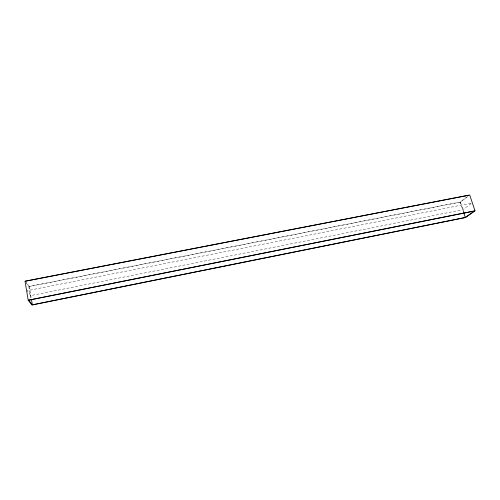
<?xml version="1.0" encoding="UTF-8"?>
<svg xmlns="http://www.w3.org/2000/svg" width="500" height="500" viewBox="0 0 500 500"><rect width="100%" height="100%" fill="white"/><g stroke="black" fill="none" stroke-linecap="round" stroke-linejoin="round"><path stroke-width="0.38" stroke-dasharray="2.5 1.88" d="M25.587 281.2L29.225 286.4L460.231 202.037L469.144 195.206M26.269 282.987L28.8 286.6L460.412 202.1L467.856 196.412M471.175 203.538L462.762 209.725L30.781 295.575L27.188 290.663L471.775 203.094M460.412 202.1L463.562 211.644M460.231 202.037L463.462 211.838M29.225 286.4L31.306 298.656M28.8 286.6L30.888 298.875"/><path stroke-width="0.75" d="M465.319 217.463L474.425 211.025L28.8 300.188L32.35 304.819L465.319 217.463L463.694 212.537M475 210.812L465.5 217.519L31.925 305.012L28.206 300.188L25 281.181L469.712 194.988L475 210.812L28.206 300.188M25.587 281.2L468.375 195.356M31.438 299.425L32.35 304.819"/></g></svg>
